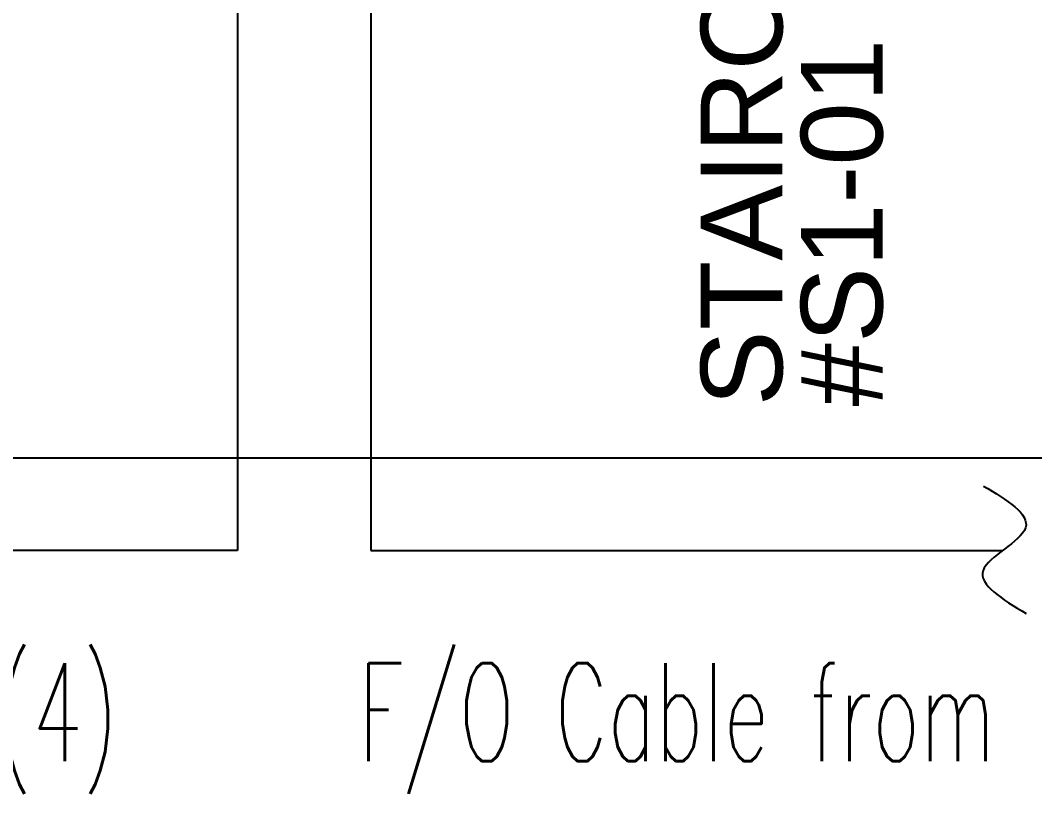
# Model space of a CAD drawing. Header units: millimetres. Extents: x 71430 to 138625, y 8510 to 33475.
# Drawn here: x 74884 to 77680, y 10094 to 12226 of the extents above; entities that cross this region are included whole.
import ezdxf

# ---------------------------------------------------------------- set-up
doc = ezdxf.new("R2010")
doc.units = ezdxf.units.MM
doc.layers.add('ARCHI', color=135, linetype='Continuous')
doc.layers.add('M-FIRECABLE_E-', color=1, linetype='Continuous')
doc.styles.add('simplex', font='simplex_.ttf', dxfattribs={"height": 600})
doc.styles.get("Standard").update_dxf_attribs({"font": 'arial.ttf'})

msp = doc.modelspace()

# ---------------------------------------------------------------- linework, layer by layer
at = {"layer": 'ARCHI'}
msp.add_line((71614.4, 11019.9), (107839.2, 11019.9), dxfattribs=at)
at = {"layer": 'M-FIRECABLE_E-'}
for p, q in [((75482.7, 13000.8), (75482.7, 10764.6)), ((75850.5, 13000.8), (75850.5, 10764.6)), ((75482.7, 10764.6), (73741.6, 10764.6)), ((75850.5, 10764.6), (77591.6, 10764.6))]:
    msp.add_line(p, q, dxfattribs=at)
msp.add_spline([(77538.9, 10942.3), (77654.5, 10826.7), (77537.6, 10709.7), (77656.3, 10590.9)], degree=3, dxfattribs=at)

# ---------------------------------------------------------------- texts
for s, p in [('STAIRCASE 1', (76984.5, 11161.8)), ('#S1-01', (77260.5, 11161.8))]:
    msp.add_text(s, height=225, rotation=90).set_placement(p)
at = {"style": 'simplex', "width": 0.6}
for s, p in [('F/O Cable to Blk 10(4) ', (72542.6, 10183.9)), ('F/O Cable from Blk 11(3) ', (75815.7, 10183.9))]:
    msp.add_text(s, height=270, dxfattribs=at).set_placement(p)

doc.saveas('drawing.dxf')
